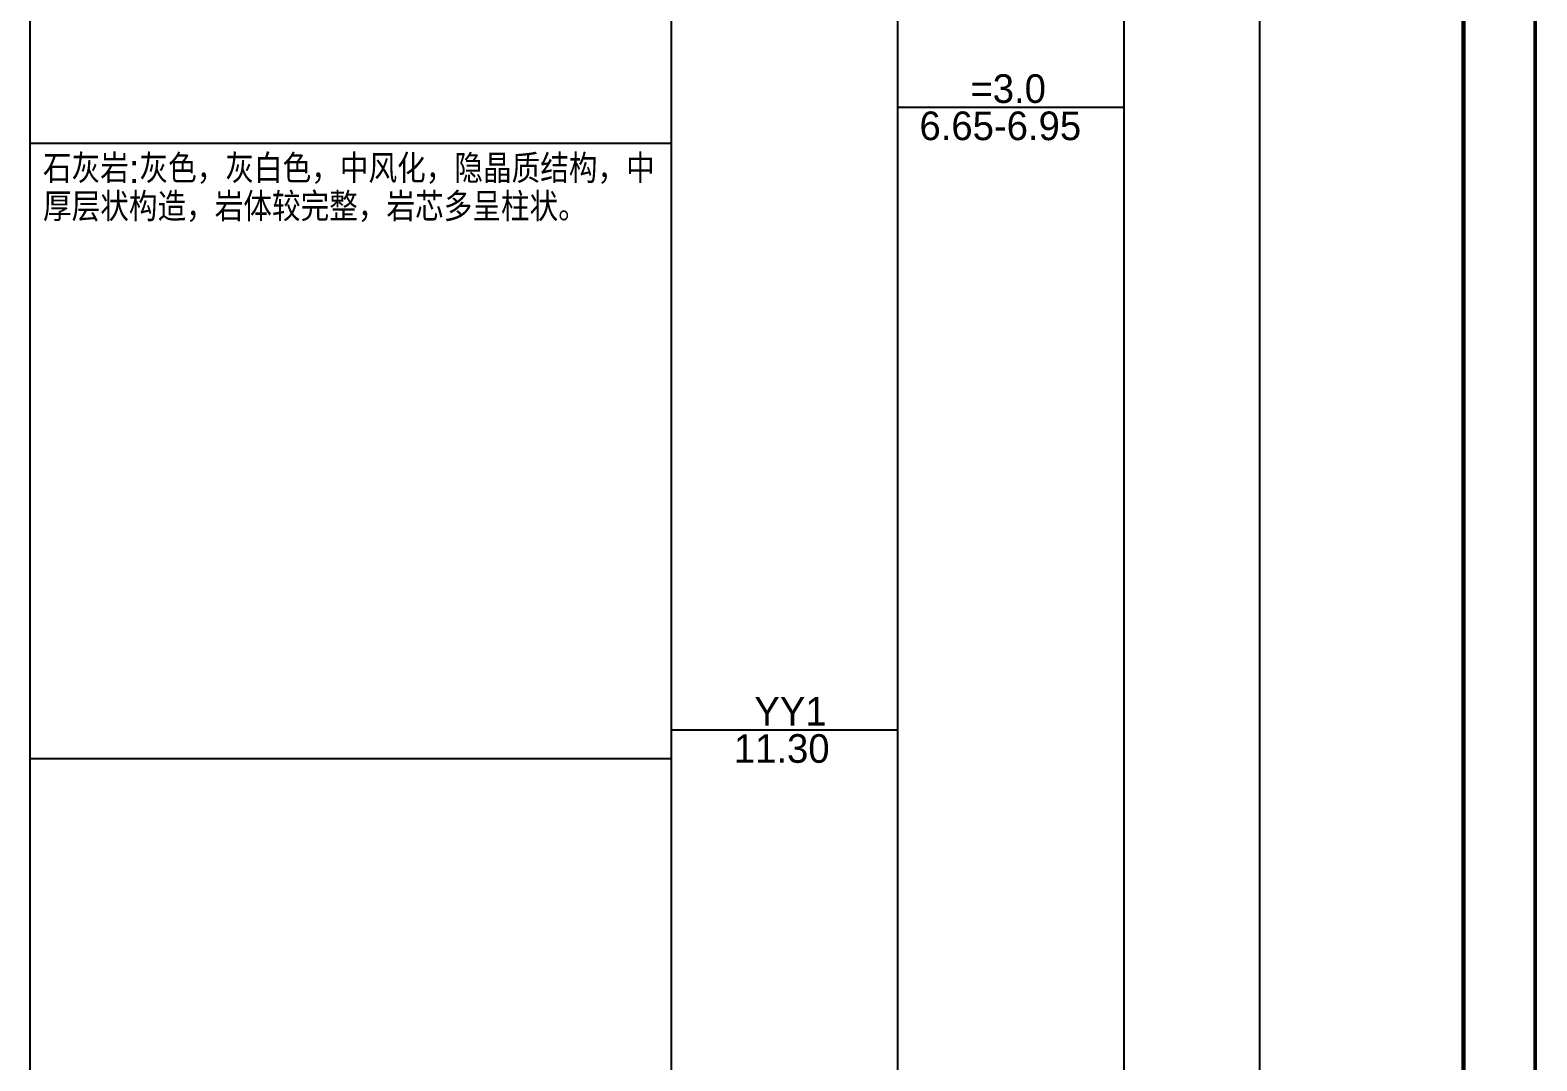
# Model space of a CAD drawing. Header units: millimetres. Extents: x 12489 to 89920, y 4630 to 4927.
# Drawn here: x 60334.3 to 60439.6, y 4701.6 to 4773.6 of the extents above; entities that cross this region are included whole.
import ezdxf

# ---------------------------------------------------------------- set-up
doc = ezdxf.new("R2010")
doc.units = ezdxf.units.MM
doc.styles.add('成果图表体', font='Comfont.shx', dxfattribs={"height": 2, "bigfont": 'Hztxt12a.shx'})

# ---------------------------------------------------------------- blocks, each defined once
blk = doc.blocks.new('钻孔柱状图路桥昇龙制图梁世成校核莫家里.dwg218', base_point=(25, 236))
for points, const_width in [([(0, 0), (210, 0), (210, 297), (0, 297)], 0.25), ([(25, 5), (205, 5), (205, 292), (25, 292)], 0.3)]:
    blk.add_lwpolyline(points, close=True, dxfattribs=dict(const_width=const_width))

msp = doc.modelspace()

# ---------------------------------------------------------------- linework, layer by layer
at = {"color": 0}
for points in [[(60334.29, 4643.71), (60334.29, 4837.71)], [(60334.29, 4643.71), (60334.29, 4837.71)], [(60379.11, 4643.71), (60379.11, 4837.71)], [(60379.11, 4643.71), (60379.11, 4837.71)], [(60394.92, 4643.71), (60394.92, 4837.71)], [(60394.92, 4643.71), (60394.92, 4837.71)], [(60410.73, 4643.71), (60410.73, 4837.71)], [(60410.73, 4643.71), (60410.73, 4837.71)], [(60420.22, 4643.71), (60420.22, 4837.71)], [(60420.22, 4643.71), (60420.22, 4837.71)], [(60434.45, 4643.71), (60434.45, 4837.71)], [(60334.29, 4765.71), (60334.29, 4790.71)], [(60379.11, 4765.71), (60379.11, 4790.71)], [(60394.92, 4768.21), (60410.73, 4768.21)], [(60334.29, 4765.71), (60379.11, 4765.71)], [(60334.29, 4765.71), (60379.11, 4765.71)], [(60334.29, 4722.71), (60334.29, 4765.71)], [(60379.11, 4722.71), (60379.11, 4765.71)], [(60379.11, 4724.71), (60394.92, 4724.71)], [(60334.29, 4722.71), (60379.11, 4722.71)]]:
    msp.add_lwpolyline(points, dxfattribs=at)

# ---------------------------------------------------------------- block references
msp.add_blockref('钻孔柱状图路桥昇龙制图梁世成校核莫家里.dwg218', (60254.45, 4865.71))

# ---------------------------------------------------------------- texts
at = {"color": 0, "style": '成果图表体'}
for s, p in [('=3.0', (60399.99, 4768.51)), ('6.65-6.95', (60396.43, 4765.91)), ('YY1', (60384.89, 4725.01)), ('11.30', (60383.46, 4722.41))]:
    msp.add_text(s, height=2, dxfattribs=at).set_placement(p)
at = {"color": 0, "insert": (60335.19, 4764.91), "char_height": 2, "width": 43.0292, "attachment_point": 1, "line_spacing_factor": 0.8, "style": '成果图表体'}
msp.add_mtext('石灰岩:灰色，灰白色，中风化，隐晶质结构，中厚层状构造，岩体较完整，岩芯多呈柱状。', dxfattribs=at)

doc.saveas('drawing.dxf')
